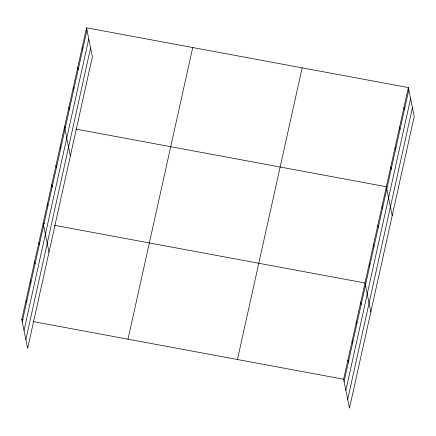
<?xml version="1.0" encoding="UTF-8"?>
<svg xmlns="http://www.w3.org/2000/svg" width="436" height="436" viewBox="0 0 436 436"><rect width="100%" height="100%" fill="white"/><g stroke="black" fill="none" stroke-linecap="round" stroke-linejoin="round"><path stroke-width="0.65" d="M86.53 27.806L92.367 56.762L27.637 348.424L21.8 319.468L86.53 27.806L408.363 87.576L414.2 116.532L349.47 408.194L343.633 379.238L408.363 87.576M22.252 321.724L86.982 30.062M24.029 330.537L88.759 38.875M25.86 339.611L90.59 47.949M128.004 339.192L192.734 47.529M237.429 359.515L302.159 67.853M344.086 381.495L408.815 89.832M345.862 390.307L410.592 98.645M347.694 399.381L412.423 107.719M65.847 127.219L64.523 126.974L70.359 155.925M75.804 129.067L386.356 186.744L392.193 215.695M44.488 223.466L43.159 223.221L49.001 252.177M54.446 225.314L364.992 282.991L370.834 311.942M21.8 319.468L23.13 319.713M33.087 321.566L343.633 379.238M403.959 107.409L404.417 109.665M399.561 127.241L400.014 129.497M395.158 147.074L395.61 149.33M390.754 166.906L391.212 169.168M382.083 205.994L382.536 208.25M377.81 225.243L378.263 227.499M373.538 244.492L373.995 246.749M369.265 263.742L369.723 265.998M360.719 302.241L361.177 304.497M356.452 321.49L356.904 323.746M352.179 340.739L352.631 342.996M347.906 359.989L348.359 362.245M82.126 47.638L82.584 49.895M77.728 67.471L78.18 69.727M73.324 87.309L73.777 89.565M68.921 107.142L69.379 109.398M60.25 146.224L60.702 148.48M55.977 165.473L56.429 167.729M51.704 184.722L52.162 186.979M47.431 203.972L47.889 206.228M38.886 242.471L39.344 244.727M34.618 261.72L35.071 263.976M30.346 280.969L30.798 283.226M26.073 300.219L26.525 302.475"/></g></svg>
